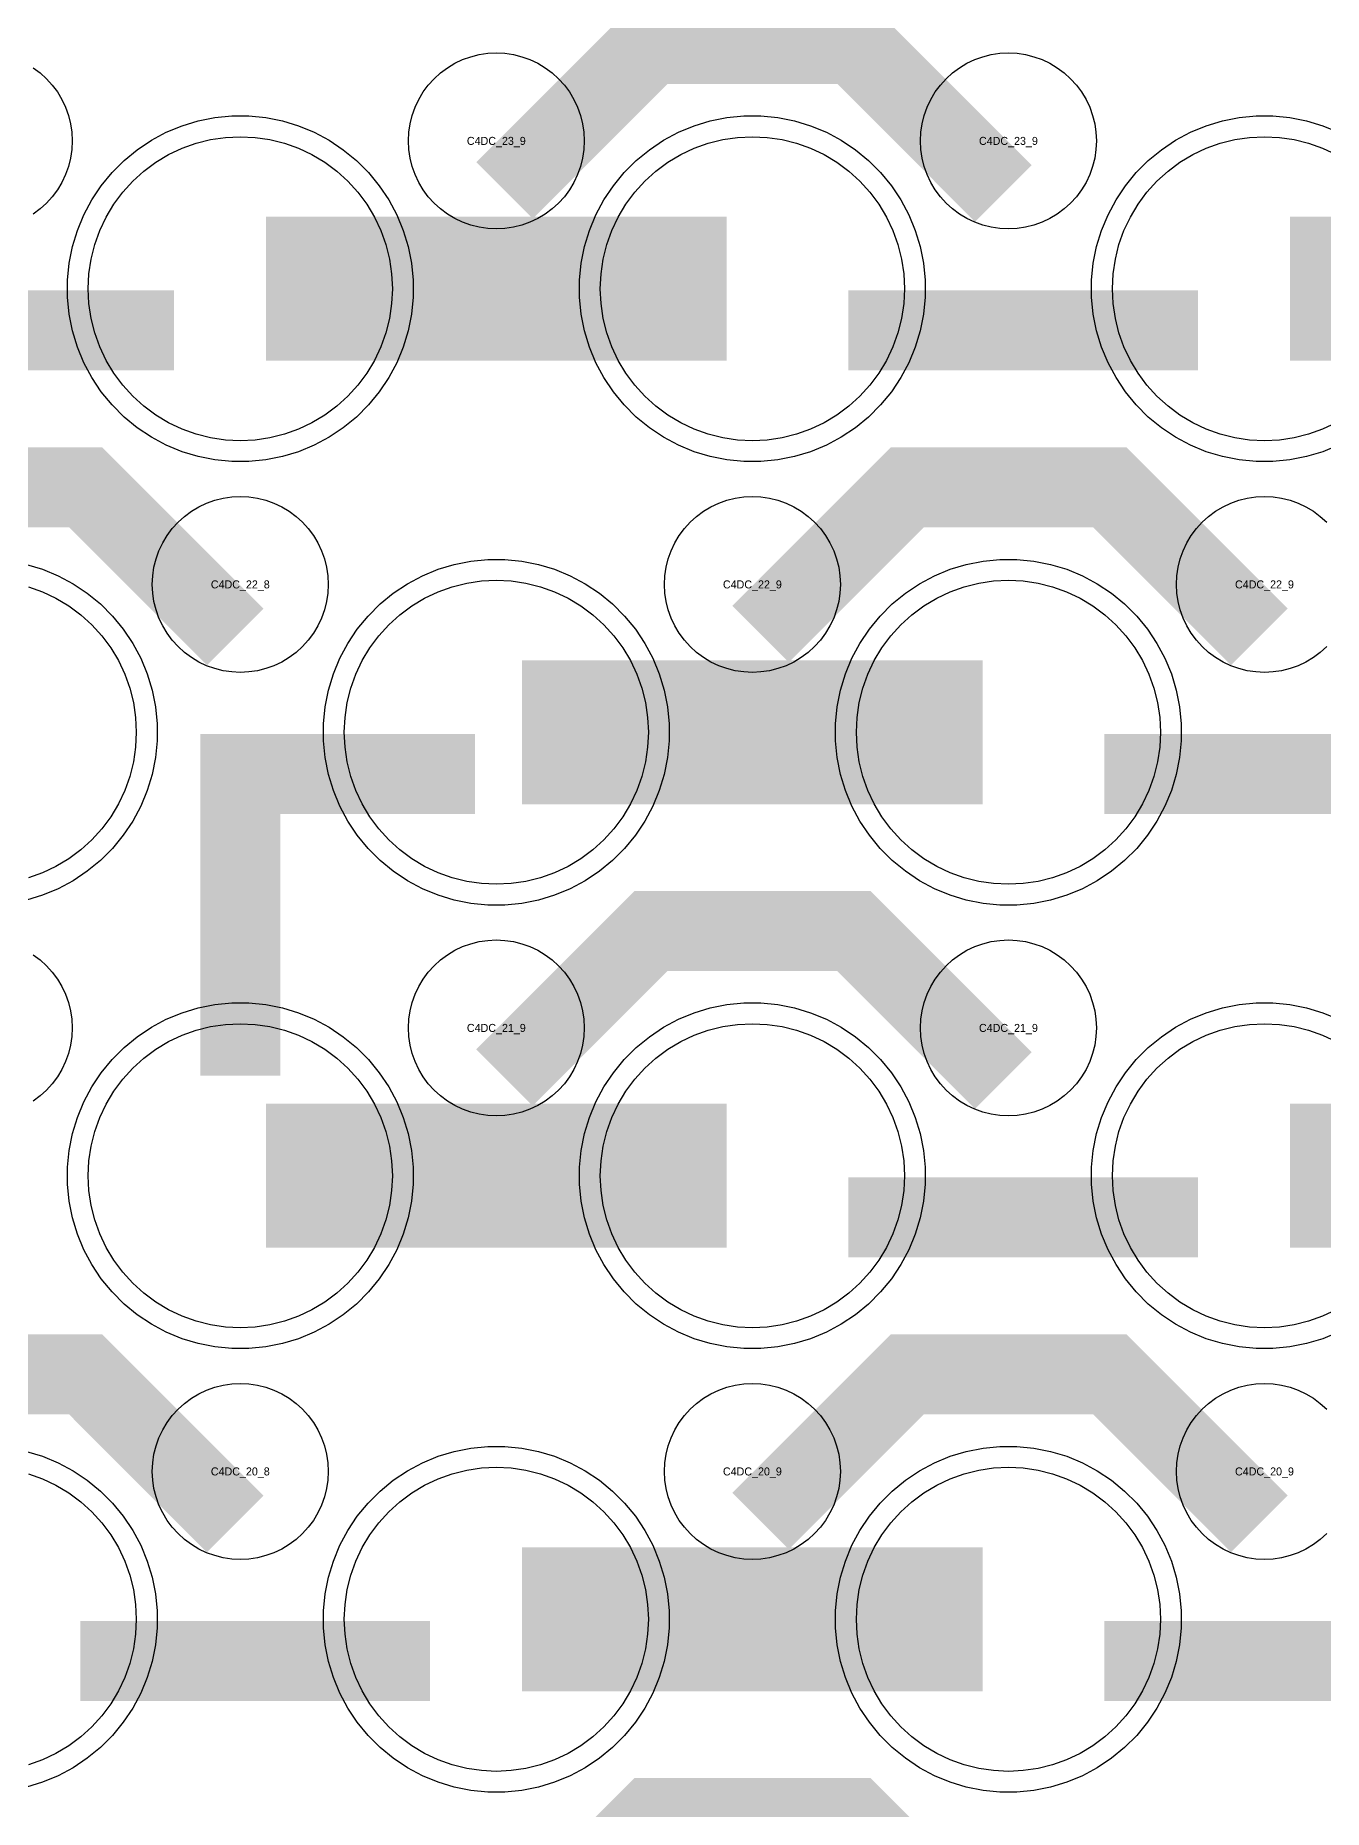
# Model space of a CAD drawing. Extents: x -11880 to 11880, y -14992 to 14992.
# Drawn here: x -9264 to -8862, y -12128 to -11573 of the extents above; entities that cross this region are included whole.
import ezdxf
from ezdxf.enums import TextEntityAlignment as Align

# ---------------------------------------------------------------- set-up
doc = ezdxf.new("R2010")
doc.units = 0
doc.header["$MEASUREMENT"] = 0
for name, color, linetype in [('GDS_775_DT_237', 138, 'CONTINUOUS'), ('RDL1_FS', 34, 'CONTINUOUS'), ('RDL_BS', 160, 'CONTINUOUS')]:
    doc.layers.add(name, color=color, linetype=linetype)

msp = doc.modelspace()

# ---------------------------------------------------------------- linework, layer by layer
at = {"layer": 'RDL1_FS', "color": 240, "true_color": 0xed1f24}
for points in [[(-9200, -11700.099), (-9204.657, -11699.87), (-9209.268, -11699.186), (-9213.791, -11698.054), (-9218.181, -11696.482), (-9222.395, -11694.49), (-9226.395, -11692.092), (-9230.14, -11689.314), (-9233.594, -11686.184), (-9236.724, -11682.73), (-9239.502, -11678.985), (-9241.9, -11674.985), (-9243.892, -11670.771), (-9245.464, -11666.381), (-9246.596, -11661.858), (-9247.28, -11657.247), (-9247.509, -11652.59), (-9247.28, -11647.933), (-9246.596, -11643.322), (-9245.464, -11638.799), (-9243.892, -11634.409), (-9241.9, -11630.195), (-9239.502, -11626.195), (-9236.724, -11622.45), (-9233.594, -11618.996), (-9230.14, -11615.866), (-9226.395, -11613.088), (-9222.395, -11610.69), (-9218.181, -11608.698), (-9213.791, -11607.126), (-9209.268, -11605.994), (-9204.657, -11605.31), (-9200, -11605.081), (-9195.343, -11605.31), (-9190.732, -11605.994), (-9186.209, -11607.126), (-9181.819, -11608.698), (-9177.605, -11610.69), (-9173.605, -11613.088), (-9169.86, -11615.866), (-9166.406, -11618.996), (-9163.276, -11622.45), (-9160.498, -11626.195), (-9158.1, -11630.195), (-9156.108, -11634.409), (-9154.536, -11638.799), (-9153.404, -11643.322), (-9152.72, -11647.933), (-9152.491, -11652.59), (-9152.72, -11657.247), (-9153.404, -11661.858), (-9154.536, -11666.381), (-9156.108, -11670.771), (-9158.1, -11674.985), (-9160.498, -11678.985), (-9163.276, -11682.73), (-9166.406, -11686.184), (-9169.86, -11689.314), (-9173.605, -11692.092), (-9177.605, -11694.49), (-9181.819, -11696.482), (-9186.209, -11698.054), (-9190.732, -11699.186), (-9195.343, -11699.87)], [(-9040, -11700.099), (-9044.657, -11699.87), (-9049.268, -11699.186), (-9053.791, -11698.054), (-9058.181, -11696.482), (-9062.395, -11694.49), (-9066.395, -11692.092), (-9070.14, -11689.314), (-9073.594, -11686.184), (-9076.724, -11682.73), (-9079.502, -11678.985), (-9081.9, -11674.985), (-9083.892, -11670.771), (-9085.464, -11666.381), (-9086.596, -11661.858), (-9087.28, -11657.247), (-9087.509, -11652.59), (-9087.28, -11647.933), (-9086.596, -11643.322), (-9085.464, -11638.799), (-9083.892, -11634.409), (-9081.9, -11630.195), (-9079.502, -11626.195), (-9076.724, -11622.45), (-9073.594, -11618.996), (-9070.14, -11615.866), (-9066.395, -11613.088), (-9062.395, -11610.69), (-9058.181, -11608.698), (-9053.791, -11607.126), (-9049.268, -11605.994), (-9044.657, -11605.31), (-9040, -11605.081), (-9035.343, -11605.31), (-9030.732, -11605.994), (-9026.209, -11607.126), (-9021.819, -11608.698), (-9017.605, -11610.69), (-9013.605, -11613.088), (-9009.86, -11615.866), (-9006.406, -11618.996), (-9003.276, -11622.45), (-9000.498, -11626.195), (-8998.1, -11630.195), (-8996.108, -11634.409), (-8994.536, -11638.799), (-8993.404, -11643.322), (-8992.72, -11647.933), (-8992.491, -11652.59), (-8992.72, -11657.247), (-8993.404, -11661.858), (-8994.536, -11666.381), (-8996.108, -11670.771), (-8998.1, -11674.985), (-9000.498, -11678.985), (-9003.276, -11682.73), (-9006.406, -11686.184), (-9009.86, -11689.314), (-9013.605, -11692.092), (-9017.605, -11694.49), (-9021.819, -11696.482), (-9026.209, -11698.054), (-9030.732, -11699.186), (-9035.343, -11699.87)], [(-9120, -12115.794), (-9124.657, -12115.565), (-9129.268, -12114.881), (-9133.791, -12113.749), (-9138.181, -12112.177), (-9142.395, -12110.185), (-9146.395, -12107.787), (-9150.14, -12105.009), (-9153.594, -12101.879), (-9156.724, -12098.425), (-9159.502, -12094.68), (-9161.9, -12090.68), (-9163.892, -12086.466), (-9165.464, -12082.076), (-9166.596, -12077.553), (-9167.28, -12072.942), (-9167.509, -12068.285), (-9167.28, -12063.628), (-9166.596, -12059.017), (-9165.464, -12054.494), (-9163.892, -12050.104), (-9161.9, -12045.89), (-9159.502, -12041.89), (-9156.724, -12038.145), (-9153.594, -12034.691), (-9150.14, -12031.561), (-9146.395, -12028.783), (-9142.395, -12026.385), (-9138.181, -12024.393), (-9133.791, -12022.821), (-9129.268, -12021.689), (-9124.657, -12021.005), (-9120, -12020.776), (-9115.343, -12021.005), (-9110.732, -12021.689), (-9106.209, -12022.821), (-9101.819, -12024.393), (-9097.605, -12026.385), (-9093.605, -12028.783), (-9089.86, -12031.561), (-9086.406, -12034.691), (-9083.276, -12038.145), (-9080.498, -12041.89), (-9078.1, -12045.89), (-9076.108, -12050.104), (-9074.536, -12054.494), (-9073.404, -12059.017), (-9072.72, -12063.628), (-9072.491, -12068.285), (-9072.72, -12072.942), (-9073.404, -12077.553), (-9074.536, -12082.076), (-9076.108, -12086.466), (-9078.1, -12090.68), (-9080.498, -12094.68), (-9083.276, -12098.425), (-9086.406, -12101.879), (-9089.86, -12105.009), (-9093.605, -12107.787), (-9097.605, -12110.185), (-9101.819, -12112.177), (-9106.209, -12113.749), (-9110.732, -12114.881), (-9115.343, -12115.565)], [(-8960, -12115.794), (-8964.657, -12115.565), (-8969.268, -12114.881), (-8973.791, -12113.749), (-8978.181, -12112.177), (-8982.395, -12110.185), (-8986.395, -12107.787), (-8990.14, -12105.009), (-8993.594, -12101.879), (-8996.724, -12098.425), (-8999.502, -12094.68), (-9001.9, -12090.68), (-9003.892, -12086.466), (-9005.464, -12082.076), (-9006.596, -12077.553), (-9007.28, -12072.942), (-9007.509, -12068.285), (-9007.28, -12063.628), (-9006.596, -12059.017), (-9005.464, -12054.494), (-9003.892, -12050.104), (-9001.9, -12045.89), (-8999.502, -12041.89), (-8996.724, -12038.145), (-8993.594, -12034.691), (-8990.14, -12031.561), (-8986.395, -12028.783), (-8982.395, -12026.385), (-8978.181, -12024.393), (-8973.791, -12022.821), (-8969.268, -12021.689), (-8964.657, -12021.005), (-8960, -12020.776), (-8955.343, -12021.005), (-8950.732, -12021.689), (-8946.209, -12022.821), (-8941.819, -12024.393), (-8937.605, -12026.385), (-8933.605, -12028.783), (-8929.86, -12031.561), (-8926.406, -12034.691), (-8923.276, -12038.145), (-8920.498, -12041.89), (-8918.1, -12045.89), (-8916.108, -12050.104), (-8914.536, -12054.494), (-8913.404, -12059.017), (-8912.72, -12063.628), (-8912.491, -12068.285), (-8912.72, -12072.942), (-8913.404, -12077.553), (-8914.536, -12082.076), (-8916.108, -12086.466), (-8918.1, -12090.68), (-8920.498, -12094.68), (-8923.276, -12098.425), (-8926.406, -12101.879), (-8929.86, -12105.009), (-8933.605, -12107.787), (-8937.605, -12110.185), (-8941.819, -12112.177), (-8946.209, -12113.749), (-8950.732, -12114.881), (-8955.343, -12115.565)]]:
    msp.add_lwpolyline(points, close=True, dxfattribs=at)
for points in [[(-8857.605, -11694.49), (-8861.819, -11696.482), (-8866.209, -11698.054), (-8870.732, -11699.186), (-8875.343, -11699.87), (-8880, -11700.099), (-8884.657, -11699.87), (-8889.268, -11699.186), (-8893.791, -11698.054), (-8898.181, -11696.482), (-8902.395, -11694.49), (-8906.395, -11692.092), (-8910.14, -11689.314), (-8913.594, -11686.184), (-8916.724, -11682.73), (-8919.502, -11678.985), (-8921.9, -11674.985), (-8923.892, -11670.771), (-8925.464, -11666.381), (-8926.596, -11661.858), (-8927.28, -11657.247), (-8927.509, -11652.59), (-8927.28, -11647.933), (-8926.596, -11643.322), (-8925.464, -11638.799), (-8923.892, -11634.409), (-8921.9, -11630.195), (-8919.502, -11626.195), (-8916.724, -11622.45), (-8913.594, -11618.996), (-8910.14, -11615.866), (-8906.395, -11613.088), (-8902.395, -11610.69), (-8898.181, -11608.698), (-8893.791, -11607.126), (-8889.268, -11605.994), (-8884.657, -11605.31), (-8880, -11605.081), (-8875.343, -11605.31), (-8870.732, -11605.994), (-8866.209, -11607.126), (-8861.819, -11608.698), (-8857.605, -11610.69)], [(-9266.209, -11745.691), (-9261.819, -11747.263), (-9257.605, -11749.255), (-9253.605, -11751.653), (-9249.86, -11754.431), (-9246.406, -11757.561), (-9243.276, -11761.015), (-9240.498, -11764.76), (-9238.1, -11768.76), (-9236.108, -11772.974), (-9234.536, -11777.364), (-9233.404, -11781.887), (-9232.72, -11786.498), (-9232.491, -11791.155), (-9232.72, -11795.812), (-9233.404, -11800.423), (-9234.536, -11804.946), (-9236.108, -11809.336), (-9238.1, -11813.55), (-9240.498, -11817.55), (-9243.276, -11821.295), (-9246.406, -11824.749), (-9249.86, -11827.879), (-9253.605, -11830.657), (-9257.605, -11833.055), (-9261.819, -11835.047), (-9266.209, -11836.619)], [(-9266.209, -12022.821), (-9261.819, -12024.393), (-9257.605, -12026.385), (-9253.605, -12028.783), (-9249.86, -12031.561), (-9246.406, -12034.691), (-9243.276, -12038.145), (-9240.498, -12041.89), (-9238.1, -12045.89), (-9236.108, -12050.104), (-9234.536, -12054.494), (-9233.404, -12059.017), (-9232.72, -12063.628), (-9232.491, -12068.285), (-9232.72, -12072.942), (-9233.404, -12077.553), (-9234.536, -12082.076), (-9236.108, -12086.466), (-9238.1, -12090.68), (-9240.498, -12094.68), (-9243.276, -12098.425), (-9246.406, -12101.879), (-9249.86, -12105.009), (-9253.605, -12107.787), (-9257.605, -12110.185), (-9261.819, -12112.177), (-9266.209, -12113.749)]]:
    msp.add_lwpolyline(points, dxfattribs=at)
for points in [[(-9191.998, -11652.59, 45, 45, 0), (-9119.998, -11652.59, 45, 45, 0)], [(-9119.998, -11652.59, 45, 45, 0), (-9047.998, -11652.59, 45, 45, 0)], [(-8871.998, -11652.59, 45, 45, 0), (-8799.998, -11652.59, 45, 45, 0)], [(-9111.998, -12068.285, 45, 45, 0), (-9039.998, -12068.285, 45, 45, 0)], [(-9039.998, -12068.285, 45, 45, 0), (-8967.998, -12068.285, 45, 45, 0)]]:
    msp.add_lwpolyline(points, format="xyseb", dxfattribs=at)
at = {"layer": 'RDL1_FS'}
for points in [[(-9120, -11838.664), (-9124.657, -11838.435), (-9129.268, -11837.751), (-9133.791, -11836.619), (-9138.181, -11835.047), (-9142.395, -11833.055), (-9146.395, -11830.657), (-9150.14, -11827.879), (-9153.594, -11824.749), (-9156.724, -11821.295), (-9159.502, -11817.55), (-9161.9, -11813.55), (-9163.892, -11809.336), (-9165.464, -11804.946), (-9166.596, -11800.423), (-9167.28, -11795.812), (-9167.509, -11791.155), (-9167.28, -11786.498), (-9166.596, -11781.887), (-9165.464, -11777.364), (-9163.892, -11772.974), (-9161.9, -11768.76), (-9159.502, -11764.76), (-9156.724, -11761.015), (-9153.594, -11757.561), (-9150.14, -11754.431), (-9146.395, -11751.653), (-9142.395, -11749.255), (-9138.181, -11747.263), (-9133.791, -11745.691), (-9129.268, -11744.559), (-9124.657, -11743.875), (-9120, -11743.646), (-9115.343, -11743.875), (-9110.732, -11744.559), (-9106.209, -11745.691), (-9101.819, -11747.263), (-9097.605, -11749.255), (-9093.605, -11751.653), (-9089.86, -11754.431), (-9086.406, -11757.561), (-9083.276, -11761.015), (-9080.498, -11764.76), (-9078.1, -11768.76), (-9076.108, -11772.974), (-9074.536, -11777.364), (-9073.404, -11781.887), (-9072.72, -11786.498), (-9072.491, -11791.155), (-9072.72, -11795.812), (-9073.404, -11800.423), (-9074.536, -11804.946), (-9076.108, -11809.336), (-9078.1, -11813.55), (-9080.498, -11817.55), (-9083.276, -11821.295), (-9086.406, -11824.749), (-9089.86, -11827.879), (-9093.605, -11830.657), (-9097.605, -11833.055), (-9101.819, -11835.047), (-9106.209, -11836.619), (-9110.732, -11837.751), (-9115.343, -11838.435)], [(-8960, -11838.664), (-8964.657, -11838.435), (-8969.268, -11837.751), (-8973.791, -11836.619), (-8978.181, -11835.047), (-8982.395, -11833.055), (-8986.395, -11830.657), (-8990.14, -11827.879), (-8993.594, -11824.749), (-8996.724, -11821.295), (-8999.502, -11817.55), (-9001.9, -11813.55), (-9003.892, -11809.336), (-9005.464, -11804.946), (-9006.596, -11800.423), (-9007.28, -11795.812), (-9007.509, -11791.155), (-9007.28, -11786.498), (-9006.596, -11781.887), (-9005.464, -11777.364), (-9003.892, -11772.974), (-9001.9, -11768.76), (-8999.502, -11764.76), (-8996.724, -11761.015), (-8993.594, -11757.561), (-8990.14, -11754.431), (-8986.395, -11751.653), (-8982.395, -11749.255), (-8978.181, -11747.263), (-8973.791, -11745.691), (-8969.268, -11744.559), (-8964.657, -11743.875), (-8960, -11743.646), (-8955.343, -11743.875), (-8950.732, -11744.559), (-8946.209, -11745.691), (-8941.819, -11747.263), (-8937.605, -11749.255), (-8933.605, -11751.653), (-8929.86, -11754.431), (-8926.406, -11757.561), (-8923.276, -11761.015), (-8920.498, -11764.76), (-8918.1, -11768.76), (-8916.108, -11772.974), (-8914.536, -11777.364), (-8913.404, -11781.887), (-8912.72, -11786.498), (-8912.491, -11791.155), (-8912.72, -11795.812), (-8913.404, -11800.423), (-8914.536, -11804.946), (-8916.108, -11809.336), (-8918.1, -11813.55), (-8920.498, -11817.55), (-8923.276, -11821.295), (-8926.406, -11824.749), (-8929.86, -11827.879), (-8933.605, -11830.657), (-8937.605, -11833.055), (-8941.819, -11835.047), (-8946.209, -11836.619), (-8950.732, -11837.751), (-8955.343, -11838.435)], [(-9200, -11977.229), (-9204.657, -11977), (-9209.268, -11976.316), (-9213.791, -11975.184), (-9218.181, -11973.612), (-9222.395, -11971.62), (-9226.395, -11969.222), (-9230.14, -11966.444), (-9233.594, -11963.314), (-9236.724, -11959.86), (-9239.502, -11956.115), (-9241.9, -11952.115), (-9243.892, -11947.901), (-9245.464, -11943.511), (-9246.596, -11938.988), (-9247.28, -11934.377), (-9247.509, -11929.72), (-9247.28, -11925.063), (-9246.596, -11920.452), (-9245.464, -11915.929), (-9243.892, -11911.539), (-9241.9, -11907.325), (-9239.502, -11903.325), (-9236.724, -11899.58), (-9233.594, -11896.126), (-9230.14, -11892.996), (-9226.395, -11890.218), (-9222.395, -11887.82), (-9218.181, -11885.828), (-9213.791, -11884.256), (-9209.268, -11883.124), (-9204.657, -11882.44), (-9200, -11882.211), (-9195.343, -11882.44), (-9190.732, -11883.124), (-9186.209, -11884.256), (-9181.819, -11885.828), (-9177.605, -11887.82), (-9173.605, -11890.218), (-9169.86, -11892.996), (-9166.406, -11896.126), (-9163.276, -11899.58), (-9160.498, -11903.325), (-9158.1, -11907.325), (-9156.108, -11911.539), (-9154.536, -11915.929), (-9153.404, -11920.452), (-9152.72, -11925.063), (-9152.491, -11929.72), (-9152.72, -11934.377), (-9153.404, -11938.988), (-9154.536, -11943.511), (-9156.108, -11947.901), (-9158.1, -11952.115), (-9160.498, -11956.115), (-9163.276, -11959.86), (-9166.406, -11963.314), (-9169.86, -11966.444), (-9173.605, -11969.222), (-9177.605, -11971.62), (-9181.819, -11973.612), (-9186.209, -11975.184), (-9190.732, -11976.316), (-9195.343, -11977)], [(-9040, -11977.229), (-9044.657, -11977), (-9049.268, -11976.316), (-9053.791, -11975.184), (-9058.181, -11973.612), (-9062.395, -11971.62), (-9066.395, -11969.222), (-9070.14, -11966.444), (-9073.594, -11963.314), (-9076.724, -11959.86), (-9079.502, -11956.115), (-9081.9, -11952.115), (-9083.892, -11947.901), (-9085.464, -11943.511), (-9086.596, -11938.988), (-9087.28, -11934.377), (-9087.509, -11929.72), (-9087.28, -11925.063), (-9086.596, -11920.452), (-9085.464, -11915.929), (-9083.892, -11911.539), (-9081.9, -11907.325), (-9079.502, -11903.325), (-9076.724, -11899.58), (-9073.594, -11896.126), (-9070.14, -11892.996), (-9066.395, -11890.218), (-9062.395, -11887.82), (-9058.181, -11885.828), (-9053.791, -11884.256), (-9049.268, -11883.124), (-9044.657, -11882.44), (-9040, -11882.211), (-9035.343, -11882.44), (-9030.732, -11883.124), (-9026.209, -11884.256), (-9021.819, -11885.828), (-9017.605, -11887.82), (-9013.605, -11890.218), (-9009.86, -11892.996), (-9006.406, -11896.126), (-9003.276, -11899.58), (-9000.498, -11903.325), (-8998.1, -11907.325), (-8996.108, -11911.539), (-8994.536, -11915.929), (-8993.404, -11920.452), (-8992.72, -11925.063), (-8992.491, -11929.72), (-8992.72, -11934.377), (-8993.404, -11938.988), (-8994.536, -11943.511), (-8996.108, -11947.901), (-8998.1, -11952.115), (-9000.498, -11956.115), (-9003.276, -11959.86), (-9006.406, -11963.314), (-9009.86, -11966.444), (-9013.605, -11969.222), (-9017.605, -11971.62), (-9021.819, -11973.612), (-9026.209, -11975.184), (-9030.732, -11976.316), (-9035.343, -11977)]]:
    msp.add_lwpolyline(points, close=True, dxfattribs=at)
for points in [[(-9111.998, -11791.155, 45, 45, 0), (-9039.998, -11791.155, 45, 45, 0)], [(-9039.998, -11791.155, 45, 45, 0), (-8967.998, -11791.155, 45, 45, 0)], [(-9191.998, -11929.72, 45, 45, 0), (-9119.998, -11929.72, 45, 45, 0)], [(-9119.998, -11929.72, 45, 45, 0), (-9047.998, -11929.72, 45, 45, 0)], [(-8871.998, -11929.72, 45, 45, 0), (-8799.998, -11929.72, 45, 45, 0)]]:
    msp.add_lwpolyline(points, format="xyseb", dxfattribs=at)
msp.add_lwpolyline([(-8857.605, -11971.62), (-8861.819, -11973.612), (-8866.209, -11975.184), (-8870.732, -11976.316), (-8875.343, -11977), (-8880, -11977.229), (-8884.657, -11977), (-8889.268, -11976.316), (-8893.791, -11975.184), (-8898.181, -11973.612), (-8902.395, -11971.62), (-8906.395, -11969.222), (-8910.14, -11966.444), (-8913.594, -11963.314), (-8916.724, -11959.86), (-8919.502, -11956.115), (-8921.9, -11952.115), (-8923.892, -11947.901), (-8925.464, -11943.511), (-8926.596, -11938.988), (-8927.28, -11934.377), (-8927.509, -11929.72), (-8927.28, -11925.063), (-8926.596, -11920.452), (-8925.464, -11915.929), (-8923.892, -11911.539), (-8921.9, -11907.325), (-8919.502, -11903.325), (-8916.724, -11899.58), (-8913.594, -11896.126), (-8910.14, -11892.996), (-8906.395, -11890.218), (-8902.395, -11887.82), (-8898.181, -11885.828), (-8893.791, -11884.256), (-8889.268, -11883.124), (-8884.657, -11882.44), (-8880, -11882.211), (-8875.343, -11882.44), (-8870.732, -11883.124), (-8866.209, -11884.256), (-8861.819, -11885.828), (-8857.605, -11887.82)], dxfattribs=at)
at = {"layer": 'RDL_BS'}
for points in [[(-9117.438, -11621.904, 25, 25, 0), (-9071.623, -11576.089, 25, 25, 0), (-9038.07, -11576.089, 25, 25, 0)], [(-8961.599, -11622.803, 25, 25, 0), (-9008.313, -11576.089, 25, 25, 0), (-9038.071, -11576.089, 25, 25, 0)], [(-9201.599, -11761.368, 25, 25, 0), (-9248.313, -11714.654, 25, 25, 0), (-9278.071, -11714.654, 25, 25, 0)], [(-9037.438, -11760.469, 25, 25, 0), (-8991.623, -11714.654, 25, 25, 0), (-8958.07, -11714.654, 25, 25, 0)], [(-8881.599, -11761.368, 25, 25, 0), (-8928.313, -11714.654, 25, 25, 0), (-8958.071, -11714.654, 25, 25, 0)], [(-9200, -11898.445, 25, 25, 0), (-9200, -11791.668, 25, 25, 0)], [(-9212.5, -11804.168, 25, 25, 0), (-9126.667, -11804.168, 25, 25, 0)], [(-9172.944, -11804.168, 25, 25, 0), (-9131.74, -11804.168, 25, 25, 0)], [(-8929.984, -11804.168, 25, 25, 0), (-8820.719, -11804.168, 25, 25, 0)], [(-9200, -11822.137, 25, 25, 0), (-9200, -11867.757, 25, 25, 0)], [(-9117.438, -11899.034, 25, 25, 0), (-9071.623, -11853.219, 25, 25, 0), (-9038.07, -11853.219, 25, 25, 0)], [(-8961.599, -11899.933, 25, 25, 0), (-9008.313, -11853.219, 25, 25, 0), (-9038.071, -11853.219, 25, 25, 0)], [(-9009.984, -11942.733, 25, 25, 0), (-8900.719, -11942.733, 25, 25, 0)], [(-9201.599, -12038.498, 25, 25, 0), (-9248.313, -11991.784, 25, 25, 0), (-9278.071, -11991.784, 25, 25, 0)], [(-9037.438, -12037.599, 25, 25, 0), (-8991.623, -11991.784, 25, 25, 0), (-8958.07, -11991.784, 25, 25, 0)], [(-8881.599, -12038.498, 25, 25, 0), (-8928.313, -11991.784, 25, 25, 0), (-8958.071, -11991.784, 25, 25, 0)], [(-9117.438, -12176.159, 25, 25, 0), (-9071.623, -12130.344, 25, 25, 0), (-9038.07, -12130.344, 25, 25, 0)], [(-8961.599, -12177.058, 25, 25, 0), (-9008.313, -12130.344, 25, 25, 0), (-9038.071, -12130.344, 25, 25, 0)]]:
    msp.add_lwpolyline(points, format="xyseb", dxfattribs=at)
for points in [[(-9264.72, -11583.545), (-9262.557, -11585.148), (-9260.558, -11586.96), (-9258.746, -11588.959), (-9257.143, -11591.122), (-9255.75, -11593.446), (-9254.598, -11595.883), (-9253.691, -11598.418), (-9253.034, -11601.037), (-9252.638, -11603.709), (-9252.506, -11606.402), (-9252.638, -11609.095), (-9253.034, -11611.767), (-9253.691, -11614.386), (-9254.598, -11616.921), (-9255.75, -11619.358), (-9257.143, -11621.682), (-9258.746, -11623.845), (-9260.558, -11625.844), (-9262.557, -11627.656), (-9264.72, -11629.259)], [(-8860.558, -11764.409), (-8862.557, -11766.221), (-8864.72, -11767.824), (-8867.044, -11769.217), (-8869.481, -11770.369), (-8872.016, -11771.276), (-8874.635, -11771.933), (-8877.307, -11772.329), (-8880, -11772.461), (-8882.693, -11772.329), (-8885.365, -11771.933), (-8887.984, -11771.276), (-8890.519, -11770.369), (-8892.956, -11769.217), (-8895.28, -11767.824), (-8897.443, -11766.221), (-8899.442, -11764.409), (-8901.254, -11762.41), (-8902.857, -11760.247), (-8904.25, -11757.923), (-8905.402, -11755.486), (-8906.309, -11752.951), (-8906.966, -11750.332), (-8907.362, -11747.66), (-8907.494, -11744.967), (-8907.362, -11742.274), (-8906.966, -11739.602), (-8906.309, -11736.983), (-8905.402, -11734.448), (-8904.25, -11732.011), (-8902.857, -11729.687), (-8901.254, -11727.524), (-8899.442, -11725.525), (-8897.443, -11723.713), (-8895.28, -11722.11), (-8892.956, -11720.717), (-8890.519, -11719.565), (-8887.984, -11718.658), (-8885.365, -11718.001), (-8882.693, -11717.605), (-8880, -11717.473), (-8877.307, -11717.605), (-8874.635, -11718.001), (-8872.016, -11718.658), (-8869.481, -11719.565), (-8867.044, -11720.717), (-8864.72, -11722.11), (-8862.557, -11723.713), (-8860.558, -11725.525)], [(-9264.72, -11860.675), (-9262.557, -11862.278), (-9260.558, -11864.09), (-9258.746, -11866.089), (-9257.143, -11868.252), (-9255.75, -11870.576), (-9254.598, -11873.013), (-9253.691, -11875.548), (-9253.034, -11878.167), (-9252.638, -11880.839), (-9252.506, -11883.532), (-9252.638, -11886.225), (-9253.034, -11888.897), (-9253.691, -11891.516), (-9254.598, -11894.051), (-9255.75, -11896.488), (-9257.143, -11898.812), (-9258.746, -11900.975), (-9260.558, -11902.974), (-9262.557, -11904.786), (-9264.72, -11906.389)], [(-8856.885, -11978.595), (-8861.795, -11980.626), (-8866.835, -11982.157), (-8872.062, -11983.203), (-8877.356, -11983.72), (-8882.644, -11983.72), (-8887.938, -11983.203), (-8893.165, -11982.157), (-8898.205, -11980.626), (-8903.115, -11978.595), (-8907.777, -11976.103), (-8912.191, -11973.156), (-8916.292, -11969.794), (-8920.074, -11966.012), (-8923.436, -11961.911), (-8926.383, -11957.497), (-8928.875, -11952.835), (-8930.906, -11947.925), (-8932.437, -11942.885), (-8933.483, -11937.658), (-8934, -11932.364), (-8934, -11927.076), (-8933.483, -11921.782), (-8932.437, -11916.555), (-8930.906, -11911.515), (-8928.875, -11906.605), (-8926.383, -11901.943), (-8923.436, -11897.529), (-8920.074, -11893.428), (-8916.292, -11889.646), (-8912.191, -11886.284), (-8907.777, -11883.337), (-8903.115, -11880.845), (-8898.205, -11878.814), (-8893.165, -11877.283), (-8887.938, -11876.237), (-8882.644, -11875.72), (-8877.356, -11875.72), (-8872.062, -11876.237), (-8866.835, -11877.283), (-8861.795, -11878.814), (-8856.885, -11880.845)], [(-8860.558, -12041.539), (-8862.557, -12043.351), (-8864.72, -12044.954), (-8867.044, -12046.347), (-8869.481, -12047.499), (-8872.016, -12048.406), (-8874.635, -12049.063), (-8877.307, -12049.459), (-8880, -12049.591), (-8882.693, -12049.459), (-8885.365, -12049.063), (-8887.984, -12048.406), (-8890.519, -12047.499), (-8892.956, -12046.347), (-8895.28, -12044.954), (-8897.443, -12043.351), (-8899.442, -12041.539), (-8901.254, -12039.54), (-8902.857, -12037.377), (-8904.25, -12035.053), (-8905.402, -12032.616), (-8906.309, -12030.081), (-8906.966, -12027.462), (-8907.362, -12024.79), (-8907.494, -12022.097), (-8907.362, -12019.404), (-8906.966, -12016.732), (-8906.309, -12014.113), (-8905.402, -12011.578), (-8904.25, -12009.141), (-8902.857, -12006.817), (-8901.254, -12004.654), (-8899.442, -12002.655), (-8897.443, -12000.843), (-8895.28, -11999.24), (-8892.956, -11997.847), (-8890.519, -11996.695), (-8887.984, -11995.788), (-8885.365, -11995.131), (-8882.693, -11994.735), (-8880, -11994.603), (-8877.307, -11994.735), (-8874.635, -11995.131), (-8872.016, -11995.788), (-8869.481, -11996.695), (-8867.044, -11997.847), (-8864.72, -11999.24), (-8862.557, -12000.843), (-8860.558, -12002.655)]]:
    msp.add_lwpolyline(points, dxfattribs=at)
for points in [[(-9120, -11633.896), (-9122.693, -11633.764), (-9125.365, -11633.368), (-9127.984, -11632.711), (-9130.519, -11631.804), (-9132.956, -11630.652), (-9135.28, -11629.259), (-9137.443, -11627.656), (-9139.442, -11625.844), (-9141.254, -11623.845), (-9142.857, -11621.682), (-9144.25, -11619.358), (-9145.402, -11616.921), (-9146.309, -11614.386), (-9146.966, -11611.767), (-9147.362, -11609.095), (-9147.494, -11606.402), (-9147.362, -11603.709), (-9146.966, -11601.037), (-9146.309, -11598.418), (-9145.402, -11595.883), (-9144.25, -11593.446), (-9142.857, -11591.122), (-9141.254, -11588.959), (-9139.442, -11586.96), (-9137.443, -11585.148), (-9135.28, -11583.545), (-9132.956, -11582.152), (-9130.519, -11581), (-9127.984, -11580.093), (-9125.365, -11579.436), (-9122.693, -11579.04), (-9120, -11578.908), (-9117.307, -11579.04), (-9114.635, -11579.436), (-9112.016, -11580.093), (-9109.481, -11581), (-9107.044, -11582.152), (-9104.72, -11583.545), (-9102.557, -11585.148), (-9100.558, -11586.96), (-9098.746, -11588.959), (-9097.143, -11591.122), (-9095.75, -11593.446), (-9094.598, -11595.883), (-9093.691, -11598.418), (-9093.034, -11601.037), (-9092.638, -11603.709), (-9092.506, -11606.402), (-9092.638, -11609.095), (-9093.034, -11611.767), (-9093.691, -11614.386), (-9094.598, -11616.921), (-9095.75, -11619.358), (-9097.143, -11621.682), (-9098.746, -11623.845), (-9100.558, -11625.844), (-9102.557, -11627.656), (-9104.72, -11629.259), (-9107.044, -11630.652), (-9109.481, -11631.804), (-9112.016, -11632.711), (-9114.635, -11633.368), (-9117.307, -11633.764)], [(-8960, -11633.896), (-8962.693, -11633.764), (-8965.365, -11633.368), (-8967.984, -11632.711), (-8970.519, -11631.804), (-8972.956, -11630.652), (-8975.28, -11629.259), (-8977.443, -11627.656), (-8979.442, -11625.844), (-8981.254, -11623.845), (-8982.857, -11621.682), (-8984.25, -11619.358), (-8985.402, -11616.921), (-8986.309, -11614.386), (-8986.966, -11611.767), (-8987.362, -11609.095), (-8987.494, -11606.402), (-8987.362, -11603.709), (-8986.966, -11601.037), (-8986.309, -11598.418), (-8985.402, -11595.883), (-8984.25, -11593.446), (-8982.857, -11591.122), (-8981.254, -11588.959), (-8979.442, -11586.96), (-8977.443, -11585.148), (-8975.28, -11583.545), (-8972.956, -11582.152), (-8970.519, -11581), (-8967.984, -11580.093), (-8965.365, -11579.436), (-8962.693, -11579.04), (-8960, -11578.908), (-8957.307, -11579.04), (-8954.635, -11579.436), (-8952.016, -11580.093), (-8949.481, -11581), (-8947.044, -11582.152), (-8944.72, -11583.545), (-8942.557, -11585.148), (-8940.558, -11586.96), (-8938.746, -11588.959), (-8937.143, -11591.122), (-8935.75, -11593.446), (-8934.598, -11595.883), (-8933.691, -11598.418), (-8933.034, -11601.037), (-8932.638, -11603.709), (-8932.506, -11606.402), (-8932.638, -11609.095), (-8933.034, -11611.767), (-8933.691, -11614.386), (-8934.598, -11616.921), (-8935.75, -11619.358), (-8937.143, -11621.682), (-8938.746, -11623.845), (-8940.558, -11625.844), (-8942.557, -11627.656), (-8944.72, -11629.259), (-8947.044, -11630.652), (-8949.481, -11631.804), (-8952.016, -11632.711), (-8954.635, -11633.368), (-8957.307, -11633.764)], [(-9200, -11772.461), (-9202.693, -11772.329), (-9205.365, -11771.933), (-9207.984, -11771.276), (-9210.519, -11770.369), (-9212.956, -11769.217), (-9215.28, -11767.824), (-9217.443, -11766.221), (-9219.442, -11764.409), (-9221.254, -11762.41), (-9222.857, -11760.247), (-9224.25, -11757.923), (-9225.402, -11755.486), (-9226.309, -11752.951), (-9226.966, -11750.332), (-9227.362, -11747.66), (-9227.494, -11744.967), (-9227.362, -11742.274), (-9226.966, -11739.602), (-9226.309, -11736.983), (-9225.402, -11734.448), (-9224.25, -11732.011), (-9222.857, -11729.687), (-9221.254, -11727.524), (-9219.442, -11725.525), (-9217.443, -11723.713), (-9215.28, -11722.11), (-9212.956, -11720.717), (-9210.519, -11719.565), (-9207.984, -11718.658), (-9205.365, -11718.001), (-9202.693, -11717.605), (-9200, -11717.473), (-9197.307, -11717.605), (-9194.635, -11718.001), (-9192.016, -11718.658), (-9189.481, -11719.565), (-9187.044, -11720.717), (-9184.72, -11722.11), (-9182.557, -11723.713), (-9180.558, -11725.525), (-9178.746, -11727.524), (-9177.143, -11729.687), (-9175.75, -11732.011), (-9174.598, -11734.448), (-9173.691, -11736.983), (-9173.034, -11739.602), (-9172.638, -11742.274), (-9172.506, -11744.967), (-9172.638, -11747.66), (-9173.034, -11750.332), (-9173.691, -11752.951), (-9174.598, -11755.486), (-9175.75, -11757.923), (-9177.143, -11760.247), (-9178.746, -11762.41), (-9180.558, -11764.409), (-9182.557, -11766.221), (-9184.72, -11767.824), (-9187.044, -11769.217), (-9189.481, -11770.369), (-9192.016, -11771.276), (-9194.635, -11771.933), (-9197.307, -11772.329)], [(-9040, -11772.461), (-9042.693, -11772.329), (-9045.365, -11771.933), (-9047.984, -11771.276), (-9050.519, -11770.369), (-9052.956, -11769.217), (-9055.28, -11767.824), (-9057.443, -11766.221), (-9059.442, -11764.409), (-9061.254, -11762.41), (-9062.857, -11760.247), (-9064.25, -11757.923), (-9065.402, -11755.486), (-9066.309, -11752.951), (-9066.966, -11750.332), (-9067.362, -11747.66), (-9067.494, -11744.967), (-9067.362, -11742.274), (-9066.966, -11739.602), (-9066.309, -11736.983), (-9065.402, -11734.448), (-9064.25, -11732.011), (-9062.857, -11729.687), (-9061.254, -11727.524), (-9059.442, -11725.525), (-9057.443, -11723.713), (-9055.28, -11722.11), (-9052.956, -11720.717), (-9050.519, -11719.565), (-9047.984, -11718.658), (-9045.365, -11718.001), (-9042.693, -11717.605), (-9040, -11717.473), (-9037.307, -11717.605), (-9034.635, -11718.001), (-9032.016, -11718.658), (-9029.481, -11719.565), (-9027.044, -11720.717), (-9024.72, -11722.11), (-9022.557, -11723.713), (-9020.558, -11725.525), (-9018.746, -11727.524), (-9017.143, -11729.687), (-9015.75, -11732.011), (-9014.598, -11734.448), (-9013.691, -11736.983), (-9013.034, -11739.602), (-9012.638, -11742.274), (-9012.506, -11744.967), (-9012.638, -11747.66), (-9013.034, -11750.332), (-9013.691, -11752.951), (-9014.598, -11755.486), (-9015.75, -11757.923), (-9017.143, -11760.247), (-9018.746, -11762.41), (-9020.558, -11764.409), (-9022.557, -11766.221), (-9024.72, -11767.824), (-9027.044, -11769.217), (-9029.481, -11770.369), (-9032.016, -11771.276), (-9034.635, -11771.933), (-9037.307, -11772.329)], [(-9122.644, -11845.155), (-9127.938, -11844.638), (-9133.165, -11843.592), (-9138.205, -11842.061), (-9143.115, -11840.03), (-9147.777, -11837.538), (-9152.191, -11834.591), (-9156.292, -11831.229), (-9160.074, -11827.447), (-9163.436, -11823.346), (-9166.383, -11818.932), (-9168.875, -11814.27), (-9170.906, -11809.36), (-9172.437, -11804.32), (-9173.483, -11799.093), (-9174, -11793.799), (-9174, -11788.511), (-9173.483, -11783.217), (-9172.437, -11777.99), (-9170.906, -11772.95), (-9168.875, -11768.04), (-9166.383, -11763.378), (-9163.436, -11758.964), (-9160.074, -11754.863), (-9156.292, -11751.081), (-9152.191, -11747.719), (-9147.777, -11744.772), (-9143.115, -11742.28), (-9138.205, -11740.249), (-9133.165, -11738.718), (-9127.938, -11737.672), (-9122.644, -11737.155), (-9117.356, -11737.155), (-9112.062, -11737.672), (-9106.835, -11738.718), (-9101.795, -11740.249), (-9096.885, -11742.28), (-9092.223, -11744.772), (-9087.809, -11747.719), (-9083.708, -11751.081), (-9079.926, -11754.863), (-9076.564, -11758.964), (-9073.617, -11763.378), (-9071.125, -11768.04), (-9069.094, -11772.95), (-9067.563, -11777.99), (-9066.517, -11783.217), (-9066, -11788.511), (-9066, -11793.799), (-9066.517, -11799.093), (-9067.563, -11804.32), (-9069.094, -11809.36), (-9071.125, -11814.27), (-9073.617, -11818.932), (-9076.564, -11823.346), (-9079.926, -11827.447), (-9083.708, -11831.229), (-9087.809, -11834.591), (-9092.223, -11837.538), (-9096.885, -11840.03), (-9101.795, -11842.061), (-9106.835, -11843.592), (-9112.062, -11844.638), (-9117.356, -11845.155)], [(-8962.644, -11845.155), (-8967.938, -11844.638), (-8973.165, -11843.592), (-8978.205, -11842.061), (-8983.115, -11840.03), (-8987.777, -11837.538), (-8992.191, -11834.591), (-8996.292, -11831.229), (-9000.074, -11827.447), (-9003.436, -11823.346), (-9006.383, -11818.932), (-9008.875, -11814.27), (-9010.906, -11809.36), (-9012.437, -11804.32), (-9013.483, -11799.093), (-9014, -11793.799), (-9014, -11788.511), (-9013.483, -11783.217), (-9012.437, -11777.99), (-9010.906, -11772.95), (-9008.875, -11768.04), (-9006.383, -11763.378), (-9003.436, -11758.964), (-9000.074, -11754.863), (-8996.292, -11751.081), (-8992.191, -11747.719), (-8987.777, -11744.772), (-8983.115, -11742.28), (-8978.205, -11740.249), (-8973.165, -11738.718), (-8967.938, -11737.672), (-8962.644, -11737.155), (-8957.356, -11737.155), (-8952.062, -11737.672), (-8946.835, -11738.718), (-8941.795, -11740.249), (-8936.885, -11742.28), (-8932.223, -11744.772), (-8927.809, -11747.719), (-8923.708, -11751.081), (-8919.926, -11754.863), (-8916.564, -11758.964), (-8913.617, -11763.378), (-8911.125, -11768.04), (-8909.094, -11772.95), (-8907.563, -11777.99), (-8906.517, -11783.217), (-8906, -11788.511), (-8906, -11793.799), (-8906.517, -11799.093), (-8907.563, -11804.32), (-8909.094, -11809.36), (-8911.125, -11814.27), (-8913.617, -11818.932), (-8916.564, -11823.346), (-8919.926, -11827.447), (-8923.708, -11831.229), (-8927.809, -11834.591), (-8932.223, -11837.538), (-8936.885, -11840.03), (-8941.795, -11842.061), (-8946.835, -11843.592), (-8952.062, -11844.638), (-8957.356, -11845.155)], [(-9120, -11911.026), (-9122.693, -11910.894), (-9125.365, -11910.498), (-9127.984, -11909.841), (-9130.519, -11908.934), (-9132.956, -11907.782), (-9135.28, -11906.389), (-9137.443, -11904.786), (-9139.442, -11902.974), (-9141.254, -11900.975), (-9142.857, -11898.812), (-9144.25, -11896.488), (-9145.402, -11894.051), (-9146.309, -11891.516), (-9146.966, -11888.897), (-9147.362, -11886.225), (-9147.494, -11883.532), (-9147.362, -11880.839), (-9146.966, -11878.167), (-9146.309, -11875.548), (-9145.402, -11873.013), (-9144.25, -11870.576), (-9142.857, -11868.252), (-9141.254, -11866.089), (-9139.442, -11864.09), (-9137.443, -11862.278), (-9135.28, -11860.675), (-9132.956, -11859.282), (-9130.519, -11858.13), (-9127.984, -11857.223), (-9125.365, -11856.566), (-9122.693, -11856.17), (-9120, -11856.038), (-9117.307, -11856.17), (-9114.635, -11856.566), (-9112.016, -11857.223), (-9109.481, -11858.13), (-9107.044, -11859.282), (-9104.72, -11860.675), (-9102.557, -11862.278), (-9100.558, -11864.09), (-9098.746, -11866.089), (-9097.143, -11868.252), (-9095.75, -11870.576), (-9094.598, -11873.013), (-9093.691, -11875.548), (-9093.034, -11878.167), (-9092.638, -11880.839), (-9092.506, -11883.532), (-9092.638, -11886.225), (-9093.034, -11888.897), (-9093.691, -11891.516), (-9094.598, -11894.051), (-9095.75, -11896.488), (-9097.143, -11898.812), (-9098.746, -11900.975), (-9100.558, -11902.974), (-9102.557, -11904.786), (-9104.72, -11906.389), (-9107.044, -11907.782), (-9109.481, -11908.934), (-9112.016, -11909.841), (-9114.635, -11910.498), (-9117.307, -11910.894)], [(-8960, -11911.026), (-8962.693, -11910.894), (-8965.365, -11910.498), (-8967.984, -11909.841), (-8970.519, -11908.934), (-8972.956, -11907.782), (-8975.28, -11906.389), (-8977.443, -11904.786), (-8979.442, -11902.974), (-8981.254, -11900.975), (-8982.857, -11898.812), (-8984.25, -11896.488), (-8985.402, -11894.051), (-8986.309, -11891.516), (-8986.966, -11888.897), (-8987.362, -11886.225), (-8987.494, -11883.532), (-8987.362, -11880.839), (-8986.966, -11878.167), (-8986.309, -11875.548), (-8985.402, -11873.013), (-8984.25, -11870.576), (-8982.857, -11868.252), (-8981.254, -11866.089), (-8979.442, -11864.09), (-8977.443, -11862.278), (-8975.28, -11860.675), (-8972.956, -11859.282), (-8970.519, -11858.13), (-8967.984, -11857.223), (-8965.365, -11856.566), (-8962.693, -11856.17), (-8960, -11856.038), (-8957.307, -11856.17), (-8954.635, -11856.566), (-8952.016, -11857.223), (-8949.481, -11858.13), (-8947.044, -11859.282), (-8944.72, -11860.675), (-8942.557, -11862.278), (-8940.558, -11864.09), (-8938.746, -11866.089), (-8937.143, -11868.252), (-8935.75, -11870.576), (-8934.598, -11873.013), (-8933.691, -11875.548), (-8933.034, -11878.167), (-8932.638, -11880.839), (-8932.506, -11883.532), (-8932.638, -11886.225), (-8933.034, -11888.897), (-8933.691, -11891.516), (-8934.598, -11894.051), (-8935.75, -11896.488), (-8937.143, -11898.812), (-8938.746, -11900.975), (-8940.558, -11902.974), (-8942.557, -11904.786), (-8944.72, -11906.389), (-8947.044, -11907.782), (-8949.481, -11908.934), (-8952.016, -11909.841), (-8954.635, -11910.498), (-8957.307, -11910.894)], [(-9202.644, -11983.72), (-9207.938, -11983.203), (-9213.165, -11982.157), (-9218.205, -11980.626), (-9223.115, -11978.595), (-9227.777, -11976.103), (-9232.191, -11973.156), (-9236.292, -11969.794), (-9240.074, -11966.012), (-9243.436, -11961.911), (-9246.383, -11957.497), (-9248.875, -11952.835), (-9250.906, -11947.925), (-9252.437, -11942.885), (-9253.483, -11937.658), (-9254, -11932.364), (-9254, -11927.076), (-9253.483, -11921.782), (-9252.437, -11916.555), (-9250.906, -11911.515), (-9248.875, -11906.605), (-9246.383, -11901.943), (-9243.436, -11897.529), (-9240.074, -11893.428), (-9236.292, -11889.646), (-9232.191, -11886.284), (-9227.777, -11883.337), (-9223.115, -11880.845), (-9218.205, -11878.814), (-9213.165, -11877.283), (-9207.938, -11876.237), (-9202.644, -11875.72), (-9197.356, -11875.72), (-9192.062, -11876.237), (-9186.835, -11877.283), (-9181.795, -11878.814), (-9176.885, -11880.845), (-9172.223, -11883.337), (-9167.809, -11886.284), (-9163.708, -11889.646), (-9159.926, -11893.428), (-9156.564, -11897.529), (-9153.617, -11901.943), (-9151.125, -11906.605), (-9149.094, -11911.515), (-9147.563, -11916.555), (-9146.517, -11921.782), (-9146, -11927.076), (-9146, -11932.364), (-9146.517, -11937.658), (-9147.563, -11942.885), (-9149.094, -11947.925), (-9151.125, -11952.835), (-9153.617, -11957.497), (-9156.564, -11961.911), (-9159.926, -11966.012), (-9163.708, -11969.794), (-9167.809, -11973.156), (-9172.223, -11976.103), (-9176.885, -11978.595), (-9181.795, -11980.626), (-9186.835, -11982.157), (-9192.062, -11983.203), (-9197.356, -11983.72)], [(-9042.644, -11983.72), (-9047.938, -11983.203), (-9053.165, -11982.157), (-9058.205, -11980.626), (-9063.115, -11978.595), (-9067.777, -11976.103), (-9072.191, -11973.156), (-9076.292, -11969.794), (-9080.074, -11966.012), (-9083.436, -11961.911), (-9086.383, -11957.497), (-9088.875, -11952.835), (-9090.906, -11947.925), (-9092.437, -11942.885), (-9093.483, -11937.658), (-9094, -11932.364), (-9094, -11927.076), (-9093.483, -11921.782), (-9092.437, -11916.555), (-9090.906, -11911.515), (-9088.875, -11906.605), (-9086.383, -11901.943), (-9083.436, -11897.529), (-9080.074, -11893.428), (-9076.292, -11889.646), (-9072.191, -11886.284), (-9067.777, -11883.337), (-9063.115, -11880.845), (-9058.205, -11878.814), (-9053.165, -11877.283), (-9047.938, -11876.237), (-9042.644, -11875.72), (-9037.356, -11875.72), (-9032.062, -11876.237), (-9026.835, -11877.283), (-9021.795, -11878.814), (-9016.885, -11880.845), (-9012.223, -11883.337), (-9007.809, -11886.284), (-9003.708, -11889.646), (-8999.926, -11893.428), (-8996.564, -11897.529), (-8993.617, -11901.943), (-8991.125, -11906.605), (-8989.094, -11911.515), (-8987.563, -11916.555), (-8986.517, -11921.782), (-8986, -11927.076), (-8986, -11932.364), (-8986.517, -11937.658), (-8987.563, -11942.885), (-8989.094, -11947.925), (-8991.125, -11952.835), (-8993.617, -11957.497), (-8996.564, -11961.911), (-8999.926, -11966.012), (-9003.708, -11969.794), (-9007.809, -11973.156), (-9012.223, -11976.103), (-9016.885, -11978.595), (-9021.795, -11980.626), (-9026.835, -11982.157), (-9032.062, -11983.203), (-9037.356, -11983.72)], [(-9200, -12049.591), (-9202.693, -12049.459), (-9205.365, -12049.063), (-9207.984, -12048.406), (-9210.519, -12047.499), (-9212.956, -12046.347), (-9215.28, -12044.954), (-9217.443, -12043.351), (-9219.442, -12041.539), (-9221.254, -12039.54), (-9222.857, -12037.377), (-9224.25, -12035.053), (-9225.402, -12032.616), (-9226.309, -12030.081), (-9226.966, -12027.462), (-9227.362, -12024.79), (-9227.494, -12022.097), (-9227.362, -12019.404), (-9226.966, -12016.732), (-9226.309, -12014.113), (-9225.402, -12011.578), (-9224.25, -12009.141), (-9222.857, -12006.817), (-9221.254, -12004.654), (-9219.442, -12002.655), (-9217.443, -12000.843), (-9215.28, -11999.24), (-9212.956, -11997.847), (-9210.519, -11996.695), (-9207.984, -11995.788), (-9205.365, -11995.131), (-9202.693, -11994.735), (-9200, -11994.603), (-9197.307, -11994.735), (-9194.635, -11995.131), (-9192.016, -11995.788), (-9189.481, -11996.695), (-9187.044, -11997.847), (-9184.72, -11999.24), (-9182.557, -12000.843), (-9180.558, -12002.655), (-9178.746, -12004.654), (-9177.143, -12006.817), (-9175.75, -12009.141), (-9174.598, -12011.578), (-9173.691, -12014.113), (-9173.034, -12016.732), (-9172.638, -12019.404), (-9172.506, -12022.097), (-9172.638, -12024.79), (-9173.034, -12027.462), (-9173.691, -12030.081), (-9174.598, -12032.616), (-9175.75, -12035.053), (-9177.143, -12037.377), (-9178.746, -12039.54), (-9180.558, -12041.539), (-9182.557, -12043.351), (-9184.72, -12044.954), (-9187.044, -12046.347), (-9189.481, -12047.499), (-9192.016, -12048.406), (-9194.635, -12049.063), (-9197.307, -12049.459)], [(-9040, -12049.591), (-9042.693, -12049.459), (-9045.365, -12049.063), (-9047.984, -12048.406), (-9050.519, -12047.499), (-9052.956, -12046.347), (-9055.28, -12044.954), (-9057.443, -12043.351), (-9059.442, -12041.539), (-9061.254, -12039.54), (-9062.857, -12037.377), (-9064.25, -12035.053), (-9065.402, -12032.616), (-9066.309, -12030.081), (-9066.966, -12027.462), (-9067.362, -12024.79), (-9067.494, -12022.097), (-9067.362, -12019.404), (-9066.966, -12016.732), (-9066.309, -12014.113), (-9065.402, -12011.578), (-9064.25, -12009.141), (-9062.857, -12006.817), (-9061.254, -12004.654), (-9059.442, -12002.655), (-9057.443, -12000.843), (-9055.28, -11999.24), (-9052.956, -11997.847), (-9050.519, -11996.695), (-9047.984, -11995.788), (-9045.365, -11995.131), (-9042.693, -11994.735), (-9040, -11994.603), (-9037.307, -11994.735), (-9034.635, -11995.131), (-9032.016, -11995.788), (-9029.481, -11996.695), (-9027.044, -11997.847), (-9024.72, -11999.24), (-9022.557, -12000.843), (-9020.558, -12002.655), (-9018.746, -12004.654), (-9017.143, -12006.817), (-9015.75, -12009.141), (-9014.598, -12011.578), (-9013.691, -12014.113), (-9013.034, -12016.732), (-9012.638, -12019.404), (-9012.506, -12022.097), (-9012.638, -12024.79), (-9013.034, -12027.462), (-9013.691, -12030.081), (-9014.598, -12032.616), (-9015.75, -12035.053), (-9017.143, -12037.377), (-9018.746, -12039.54), (-9020.558, -12041.539), (-9022.557, -12043.351), (-9024.72, -12044.954), (-9027.044, -12046.347), (-9029.481, -12047.499), (-9032.016, -12048.406), (-9034.635, -12049.063), (-9037.307, -12049.459)]]:
    msp.add_lwpolyline(points, close=True, dxfattribs=at)
at = {"layer": 'RDL_BS', "color": 240, "true_color": 0xed1f24}
for points in [[(-9202.644, -11706.59), (-9207.938, -11706.073), (-9213.165, -11705.027), (-9218.205, -11703.496), (-9223.115, -11701.465), (-9227.777, -11698.973), (-9232.191, -11696.026), (-9236.292, -11692.664), (-9240.074, -11688.882), (-9243.436, -11684.781), (-9246.383, -11680.367), (-9248.875, -11675.705), (-9250.906, -11670.795), (-9252.437, -11665.755), (-9253.483, -11660.528), (-9254, -11655.234), (-9254, -11649.946), (-9253.483, -11644.652), (-9252.437, -11639.425), (-9250.906, -11634.385), (-9248.875, -11629.475), (-9246.383, -11624.813), (-9243.436, -11620.399), (-9240.074, -11616.298), (-9236.292, -11612.516), (-9232.191, -11609.154), (-9227.777, -11606.207), (-9223.115, -11603.715), (-9218.205, -11601.684), (-9213.165, -11600.153), (-9207.938, -11599.107), (-9202.644, -11598.59), (-9197.356, -11598.59), (-9192.062, -11599.107), (-9186.835, -11600.153), (-9181.795, -11601.684), (-9176.885, -11603.715), (-9172.223, -11606.207), (-9167.809, -11609.154), (-9163.708, -11612.516), (-9159.926, -11616.298), (-9156.564, -11620.399), (-9153.617, -11624.813), (-9151.125, -11629.475), (-9149.094, -11634.385), (-9147.563, -11639.425), (-9146.517, -11644.652), (-9146, -11649.946), (-9146, -11655.234), (-9146.517, -11660.528), (-9147.563, -11665.755), (-9149.094, -11670.795), (-9151.125, -11675.705), (-9153.617, -11680.367), (-9156.564, -11684.781), (-9159.926, -11688.882), (-9163.708, -11692.664), (-9167.809, -11696.026), (-9172.223, -11698.973), (-9176.885, -11701.465), (-9181.795, -11703.496), (-9186.835, -11705.027), (-9192.062, -11706.073), (-9197.356, -11706.59)], [(-9042.644, -11706.59), (-9047.938, -11706.073), (-9053.165, -11705.027), (-9058.205, -11703.496), (-9063.115, -11701.465), (-9067.777, -11698.973), (-9072.191, -11696.026), (-9076.292, -11692.664), (-9080.074, -11688.882), (-9083.436, -11684.781), (-9086.383, -11680.367), (-9088.875, -11675.705), (-9090.906, -11670.795), (-9092.437, -11665.755), (-9093.483, -11660.528), (-9094, -11655.234), (-9094, -11649.946), (-9093.483, -11644.652), (-9092.437, -11639.425), (-9090.906, -11634.385), (-9088.875, -11629.475), (-9086.383, -11624.813), (-9083.436, -11620.399), (-9080.074, -11616.298), (-9076.292, -11612.516), (-9072.191, -11609.154), (-9067.777, -11606.207), (-9063.115, -11603.715), (-9058.205, -11601.684), (-9053.165, -11600.153), (-9047.938, -11599.107), (-9042.644, -11598.59), (-9037.356, -11598.59), (-9032.062, -11599.107), (-9026.835, -11600.153), (-9021.795, -11601.684), (-9016.885, -11603.715), (-9012.223, -11606.207), (-9007.809, -11609.154), (-9003.708, -11612.516), (-8999.926, -11616.298), (-8996.564, -11620.399), (-8993.617, -11624.813), (-8991.125, -11629.475), (-8989.094, -11634.385), (-8987.563, -11639.425), (-8986.517, -11644.652), (-8986, -11649.946), (-8986, -11655.234), (-8986.517, -11660.528), (-8987.563, -11665.755), (-8989.094, -11670.795), (-8991.125, -11675.705), (-8993.617, -11680.367), (-8996.564, -11684.781), (-8999.926, -11688.882), (-9003.708, -11692.664), (-9007.809, -11696.026), (-9012.223, -11698.973), (-9016.885, -11701.465), (-9021.795, -11703.496), (-9026.835, -11705.027), (-9032.062, -11706.073), (-9037.356, -11706.59)], [(-9122.644, -12122.285), (-9127.938, -12121.768), (-9133.165, -12120.722), (-9138.205, -12119.191), (-9143.115, -12117.16), (-9147.777, -12114.668), (-9152.191, -12111.721), (-9156.292, -12108.359), (-9160.074, -12104.577), (-9163.436, -12100.476), (-9166.383, -12096.062), (-9168.875, -12091.4), (-9170.906, -12086.49), (-9172.437, -12081.45), (-9173.483, -12076.223), (-9174, -12070.929), (-9174, -12065.641), (-9173.483, -12060.347), (-9172.437, -12055.12), (-9170.906, -12050.08), (-9168.875, -12045.17), (-9166.383, -12040.508), (-9163.436, -12036.094), (-9160.074, -12031.993), (-9156.292, -12028.211), (-9152.191, -12024.849), (-9147.777, -12021.902), (-9143.115, -12019.41), (-9138.205, -12017.379), (-9133.165, -12015.848), (-9127.938, -12014.802), (-9122.644, -12014.285), (-9117.356, -12014.285), (-9112.062, -12014.802), (-9106.835, -12015.848), (-9101.795, -12017.379), (-9096.885, -12019.41), (-9092.223, -12021.902), (-9087.809, -12024.849), (-9083.708, -12028.211), (-9079.926, -12031.993), (-9076.564, -12036.094), (-9073.617, -12040.508), (-9071.125, -12045.17), (-9069.094, -12050.08), (-9067.563, -12055.12), (-9066.517, -12060.347), (-9066, -12065.641), (-9066, -12070.929), (-9066.517, -12076.223), (-9067.563, -12081.45), (-9069.094, -12086.49), (-9071.125, -12091.4), (-9073.617, -12096.062), (-9076.564, -12100.476), (-9079.926, -12104.577), (-9083.708, -12108.359), (-9087.809, -12111.721), (-9092.223, -12114.668), (-9096.885, -12117.16), (-9101.795, -12119.191), (-9106.835, -12120.722), (-9112.062, -12121.768), (-9117.356, -12122.285)], [(-8962.644, -12122.285), (-8967.938, -12121.768), (-8973.165, -12120.722), (-8978.205, -12119.191), (-8983.115, -12117.16), (-8987.777, -12114.668), (-8992.191, -12111.721), (-8996.292, -12108.359), (-9000.074, -12104.577), (-9003.436, -12100.476), (-9006.383, -12096.062), (-9008.875, -12091.4), (-9010.906, -12086.49), (-9012.437, -12081.45), (-9013.483, -12076.223), (-9014, -12070.929), (-9014, -12065.641), (-9013.483, -12060.347), (-9012.437, -12055.12), (-9010.906, -12050.08), (-9008.875, -12045.17), (-9006.383, -12040.508), (-9003.436, -12036.094), (-9000.074, -12031.993), (-8996.292, -12028.211), (-8992.191, -12024.849), (-8987.777, -12021.902), (-8983.115, -12019.41), (-8978.205, -12017.379), (-8973.165, -12015.848), (-8967.938, -12014.802), (-8962.644, -12014.285), (-8957.356, -12014.285), (-8952.062, -12014.802), (-8946.835, -12015.848), (-8941.795, -12017.379), (-8936.885, -12019.41), (-8932.223, -12021.902), (-8927.809, -12024.849), (-8923.708, -12028.211), (-8919.926, -12031.993), (-8916.564, -12036.094), (-8913.617, -12040.508), (-8911.125, -12045.17), (-8909.094, -12050.08), (-8907.563, -12055.12), (-8906.517, -12060.347), (-8906, -12065.641), (-8906, -12070.929), (-8906.517, -12076.223), (-8907.563, -12081.45), (-8909.094, -12086.49), (-8911.125, -12091.4), (-8913.617, -12096.062), (-8916.564, -12100.476), (-8919.926, -12104.577), (-8923.708, -12108.359), (-8927.809, -12111.721), (-8932.223, -12114.668), (-8936.885, -12117.16), (-8941.795, -12119.191), (-8946.835, -12120.722), (-8952.062, -12121.768), (-8957.356, -12122.285)]]:
    msp.add_lwpolyline(points, close=True, dxfattribs=at)
for points in [[(-8856.885, -11701.465), (-8861.795, -11703.496), (-8866.835, -11705.027), (-8872.062, -11706.073), (-8877.356, -11706.59), (-8882.644, -11706.59), (-8887.938, -11706.073), (-8893.165, -11705.027), (-8898.205, -11703.496), (-8903.115, -11701.465), (-8907.777, -11698.973), (-8912.191, -11696.026), (-8916.292, -11692.664), (-8920.074, -11688.882), (-8923.436, -11684.781), (-8926.383, -11680.367), (-8928.875, -11675.705), (-8930.906, -11670.795), (-8932.437, -11665.755), (-8933.483, -11660.528), (-8934, -11655.234), (-8934, -11649.946), (-8933.483, -11644.652), (-8932.437, -11639.425), (-8930.906, -11634.385), (-8928.875, -11629.475), (-8926.383, -11624.813), (-8923.436, -11620.399), (-8920.074, -11616.298), (-8916.292, -11612.516), (-8912.191, -11609.154), (-8907.777, -11606.207), (-8903.115, -11603.715), (-8898.205, -11601.684), (-8893.165, -11600.153), (-8887.938, -11599.107), (-8882.644, -11598.59), (-8877.356, -11598.59), (-8872.062, -11599.107), (-8866.835, -11600.153), (-8861.795, -11601.684), (-8856.885, -11603.715)], [(-9266.835, -11738.718), (-9261.795, -11740.249), (-9256.885, -11742.28), (-9252.223, -11744.772), (-9247.809, -11747.719), (-9243.708, -11751.081), (-9239.926, -11754.863), (-9236.564, -11758.964), (-9233.617, -11763.378), (-9231.125, -11768.04), (-9229.094, -11772.95), (-9227.563, -11777.99), (-9226.517, -11783.217), (-9226, -11788.511), (-9226, -11793.799), (-9226.517, -11799.093), (-9227.563, -11804.32), (-9229.094, -11809.36), (-9231.125, -11814.27), (-9233.617, -11818.932), (-9236.564, -11823.346), (-9239.926, -11827.447), (-9243.708, -11831.229), (-9247.809, -11834.591), (-9252.223, -11837.538), (-9256.885, -11840.03), (-9261.795, -11842.061), (-9266.835, -11843.592)], [(-9266.835, -12015.848), (-9261.795, -12017.379), (-9256.885, -12019.41), (-9252.223, -12021.902), (-9247.809, -12024.849), (-9243.708, -12028.211), (-9239.926, -12031.993), (-9236.564, -12036.094), (-9233.617, -12040.508), (-9231.125, -12045.17), (-9229.094, -12050.08), (-9227.563, -12055.12), (-9226.517, -12060.347), (-9226, -12065.641), (-9226, -12070.929), (-9226.517, -12076.223), (-9227.563, -12081.45), (-9229.094, -12086.49), (-9231.125, -12091.4), (-9233.617, -12096.062), (-9236.564, -12100.476), (-9239.926, -12104.577), (-9243.708, -12108.359), (-9247.809, -12111.721), (-9252.223, -12114.668), (-9256.885, -12117.16), (-9261.795, -12119.191), (-9266.835, -12120.722)]]:
    msp.add_lwpolyline(points, dxfattribs=at)
for points in [[(-9329.984, -11665.603, 25, 25, 0), (-9220.719, -11665.603, 25, 25, 0)], [(-9009.984, -11665.603, 25, 25, 0), (-8900.719, -11665.603, 25, 25, 0)], [(-9249.984, -12081.298, 25, 25, 0), (-9140.719, -12081.298, 25, 25, 0)], [(-8929.984, -12081.298, 25, 25, 0), (-8820.719, -12081.298, 25, 25, 0)]]:
    msp.add_lwpolyline(points, format="xyseb", dxfattribs=at)

# ---------------------------------------------------------------- texts
at = {"layer": 'GDS_775_DT_237'}
for s, p in [('C4DC_23_9', (-9120, -11606.402)), ('C4DC_23_9', (-9120, -11606.402)), ('C4DC_23_9', (-8960, -11606.402)), ('C4DC_23_9', (-8960, -11606.402)), ('C4DC_22_8', (-9200, -11744.967)), ('C4DC_22_8', (-9200, -11744.967)), ('C4DC_22_9', (-9040, -11744.967)), ('C4DC_22_9', (-9040, -11744.967)), ('C4DC_22_9', (-8880, -11744.967)), ('C4DC_22_9', (-8880, -11744.967)), ('C4DC_21_9', (-9120, -11883.532)), ('C4DC_21_9', (-9120, -11883.532)), ('C4DC_21_9', (-8960, -11883.532)), ('C4DC_21_9', (-8960, -11883.532)), ('C4DC_20_8', (-9200, -12022.097)), ('C4DC_20_8', (-9200, -12022.097)), ('C4DC_20_9', (-9040, -12022.097)), ('C4DC_20_9', (-9040, -12022.097)), ('C4DC_20_9', (-8880, -12022.097)), ('C4DC_20_9', (-8880, -12022.097))]:
    msp.add_text(s, height=2.5, dxfattribs=at).set_placement(p, align=Align.MIDDLE_CENTER)

doc.saveas('drawing.dxf')
